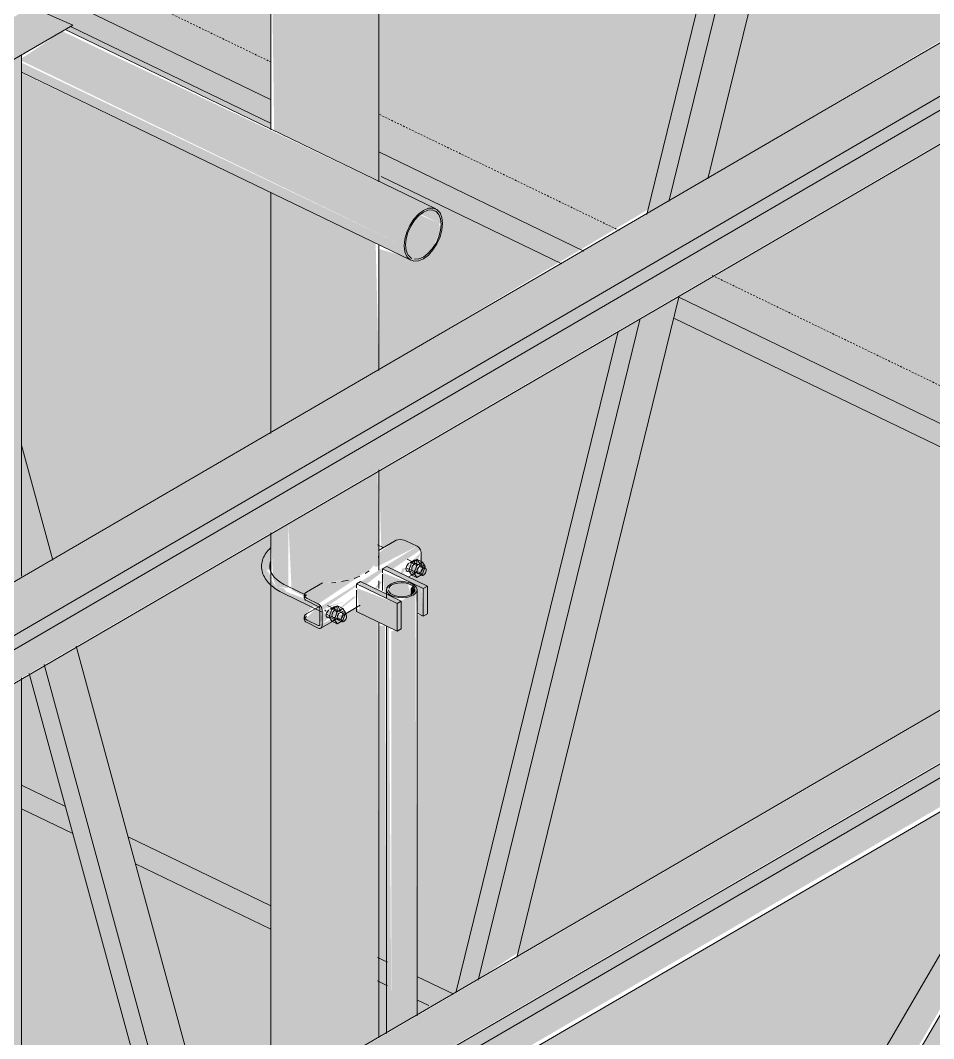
# Model space of a CAD drawing. Header units: inches. Extents: x 27328 to 121296, y -4075 to 4147.
# Drawn here: x 44380.9 to 44436.8, y -2035.2 to -1972.8 of the extents above; entities that cross this region are included whole.
import ezdxf

# ---------------------------------------------------------------- set-up
doc = ezdxf.new("R2010")
doc.units = ezdxf.units.IN
doc.header["$MEASUREMENT"] = 0
doc.linetypes.add('Dash 1_16_', pattern=[0.125, 0.0625, -0.0625])
for name, color, linetype, lineweight in [('A-FLOR', 192, 'Continuous', 9), ('A-FLOR-CLRS', 90, 'Dash 1_16_', 9), ('A-FLOR-OTLN', 90, 'Continuous', 9), ('Q-SPCQ', 91, 'Continuous', 9), ('S-BEAM', 12, 'Continuous', 9), ('S-COLS', 52, 'Continuous', 9)]:
    doc.layers.add(name, color=color, linetype=linetype, lineweight=lineweight)

# ---------------------------------------------------------------- blocks, each defined once
blk = doc.blocks.new('Family7 - Family7-V112-Axon - Looking South West')
at = {"layer": 'S-BEAM'}
for points in [[(-32538.131, -1980.14), (-32526.007, -1973.079), (-32528.563, -1971.965), (-32540.687, -1979.026)], [(-32539.317, -1980.683), (-32538.131, -1980.14), (-32540.687, -1979.026), (-32541.728, -1979.633), (-32541.194, -1979.866)], [(-32553.369, -1986.413), (-32542.198, -1981.299), (-32542.198, -1979.906), (-32546.312, -1982.302)]]:
    blk.add_hatch(color=256, dxfattribs=at).paths.add_polyline_path(points, flags=0)
for p, q in [((-32528.563, -1971.965), (-32526.007, -1973.079)), ((-32526.007, -1973.079), (-32538.131, -1980.14)), ((-32538.131, -1980.14), (-32540.687, -1979.026)), ((-32541.728, -1979.633), (-32541.274, -1979.83)), ((-32541.194, -1979.866), (-32539.317, -1980.683)), ((-32539.317, -1980.683), (-32538.131, -1980.14)), ((-32553.369, -1986.413), (-32542.273, -1981.333))]:
    blk.add_line(p, q, dxfattribs=at)
blk = doc.blocks.new('Girt_Z - 8_D-V116-Axon - Looking South West')
at = {"layer": 'S-BEAM'}
h = blk.add_hatch(color=256, dxfattribs=at)
h.paths.add_polyline_path([(-33110.505, -2389.708), (-32875.358, -2252.661), (-32878.376, -2251.284), (-33110.505, -2386.486)], flags=0)
h.paths.add_polyline_path([(-32871.642, -2250.584), (-32427.085, -1991.567), (-32430.103, -1990.19), (-32874.566, -2249.17), (-32871.918, -2250.45)], flags=0)
h.paths.add_polyline_path([(-32423.368, -1989.49), (-30969.214, -1142.526), (-30972.419, -1141.171), (-32426.293, -1988.076), (-32423.645, -1989.356)], flags=0)
h = blk.add_hatch(color=256, dxfattribs=at)
h.paths.add_polyline_path([(-33110.505, -2390.569), (-32873.83, -2252.719), (-32874.3, -2252.132), (-33110.505, -2389.708)], flags=0)
h.paths.add_polyline_path([(-32872.432, -2251.906), (-32871.657, -2251.27), (-32871.762, -2251.137), (-32872.224, -2251.583)], flags=0)
h.paths.add_polyline_path([(-32870.964, -2251.05), (-32871.052, -2250.897), (-32871.012, -2251.027)], flags=0)
h.paths.add_polyline_path([(-32870.834, -2250.975), (-32425.556, -1991.625), (-32426.026, -1991.038), (-32871.408, -2250.697), (-32870.861, -2250.961)], flags=0)
h.paths.add_polyline_path([(-32424.159, -1990.812), (-32423.383, -1990.175), (-32423.489, -1990.043), (-32423.951, -1990.489)], flags=0)
h.paths.add_polyline_path([(-32422.69, -1989.956), (-32422.779, -1989.803), (-32422.697, -1989.953)], flags=0)
h.paths.add_polyline_path([(-32422.56, -1989.881), (-30966.572, -1141.625), (-30966.886, -1141.171), (-32423.135, -1989.603), (-32422.587, -1989.867)], flags=0)
h = blk.add_hatch(color=256, dxfattribs=at)
h.paths.add_polyline_path([(-33110.505, -2392.576), (-32872.813, -2253.892), (-32873.736, -2253.211), (-32873.916, -2252.77), (-33110.505, -2390.569)], flags=0)
h.paths.add_polyline_path([(-32872.785, -2253.466), (-32872.368, -2253.198), (-32871.703, -2252.17), (-32871.635, -2251.441), (-32872.468, -2251.961), (-32872.813, -2253.211)], flags=0)
h.paths.add_polyline_path([(-32870.83, -2252.978), (-32424.54, -1992.798), (-32425.463, -1992.117), (-32425.643, -1991.676), (-32870.801, -2251.163), (-32870.577, -2251.552), (-32870.577, -2252.265), (-32870.687, -2252.661)], flags=0)
h.paths.add_polyline_path([(-32424.512, -1992.372), (-32423.951, -1991.946), (-32423.43, -1991.076), (-32423.283, -1990.301), (-32424.195, -1990.867), (-32424.54, -1992.117)], flags=0)
h.paths.add_polyline_path([(-32422.556, -1991.884), (-30966.462, -1143.791), (-30966.6, -1141.865), (-32422.528, -1990.069), (-32422.304, -1990.458), (-32422.304, -1991.171), (-32422.414, -1991.567)], flags=0)
for p, q in [((-32430.162, -1990.166), (-32874.742, -2249.109)), ((-32871.459, -2250.477), (-32425.938, -1990.987)), ((-32870.964, -2251.05), (-32425.556, -1991.625)), ((-32870.88, -2253.077), (-32424.096, -1992.851))]:
    blk.add_line(p, q, dxfattribs=at)
blk = doc.blocks.new('Girt_Z - 8_D-V117-Axon - Looking South West')
at = {"layer": 'S-BEAM'}
for points in [[(-33110.505, -2348.814), (-30969.214, -1101.632), (-30972.419, -1100.277), (-33110.505, -2345.592)], [(-33110.505, -2349.676), (-30966.462, -1100.891), (-30966.886, -1100.277), (-33110.505, -2348.814)], [(-33110.505, -2351.682), (-30966.462, -1102.897), (-30966.462, -1100.891), (-33110.505, -2349.676)]]:
    blk.add_hatch(color=256, dxfattribs=at).paths.add_polyline_path(points, flags=0)
for p, q in [((-30972.331, -1100.168), (-33110.505, -2345.534)), ((-33110.505, -2348.814), (-30966.886, -1100.277)), ((-33110.505, -2349.676), (-30966.462, -1100.891)), ((-33110.505, -2351.751), (-30966.506, -1102.992))]:
    blk.add_line(p, q, dxfattribs=at)
blk = doc.blocks.new('Basketball_Backstop-Performance_Sports_Systems-3103-Ceiling_Hung - 27_-0_ to 27_-11 7_8_-652462-Axon - Looking South West')
at = {"layer": 'Q-SPCQ'}
h = blk.add_hatch(color=256, dxfattribs=at)
h.paths.add_polyline_path([(-32507.27, -2064.73), (-32506.803, -2062.826), (-32506.803, -2054.487), (-32507.27, -2056.915), (-32507.27, -2062.962)], flags=0)
h.paths.add_polyline_path([(-32504.93, -2055.184), (-32500.567, -2037.385), (-32502.951, -2038.774), (-32504.93, -2046.846), (-32504.93, -2054.508)], flags=0)
h.paths.add_polyline_path([(-32501.177, -2031.534), (-32498.732, -2029.896), (-32488.874, -1989.681), (-32491.258, -1991.069), (-32497.765, -2017.613)], flags=0)
h.paths.add_polyline_path([(-32489.484, -1983.83), (-32487.1, -1982.441), (-32477.622, -1943.209), (-32479.845, -1944.504), (-32485.908, -1969.24)], flags=0)
h = blk.add_hatch(color=256, dxfattribs=at)
h.paths.add_polyline_path([(-32507.27, -2056.392), (-32506.803, -2053.892), (-32506.878, -2050.07), (-32507.27, -2051.667), (-32507.27, -2055.49)], flags=0)
h.paths.add_polyline_path([(-32504.93, -2046.846), (-32502.951, -2038.774), (-32504.302, -2039.561), (-32504.93, -2042.122), (-32504.93, -2046.801)], flags=0)
h.paths.add_polyline_path([(-32502.528, -2032.321), (-32501.177, -2031.534), (-32491.258, -1991.069), (-32492.609, -1991.856), (-32501.618, -2028.611)], flags=0)
h.paths.add_polyline_path([(-32490.835, -1984.616), (-32489.484, -1983.83), (-32479.845, -1944.504), (-32481.195, -1945.291), (-32490.825, -1984.578)], flags=0)
h = blk.add_hatch(color=256, dxfattribs=at)
h.paths.add_polyline_path([(-32512.81, -2078.874), (-32507.27, -2075.647), (-32507.464, -2041.402), (-32512.81, -2044.516), (-32512.606, -2059.661), (-32512.052, -2061.22), (-32510.425, -2061.6), (-32511.032, -2061.661), (-32512.171, -2061.619), (-32512.264, -2069.256), (-32512.81, -2069.256), (-32512.81, -2078.078)], flags=0)
h.paths.add_polyline_path([(-32508.485, -2061.137), (-32507.894, -2060.726), (-32507.772, -2061.007), (-32508.313, -2061.106)], flags=0)
h.paths.add_polyline_path([(-32512.81, -2038.309), (-32507.27, -2035.083), (-32507.343, -2009.645), (-32508.641, -2008.798), (-32508.83, -2008.856), (-32510.981, -2009.864), (-32511.687, -2009.329), (-32511.702, -2009.156), (-32511.287, -2008.685), (-32512.81, -2007.948), (-32512.81, -2024.598)], flags=0)
h.paths.add_polyline_path([(-32509.615, -2008.507), (-32509.117, -2008.278), (-32509.58, -2008.486)], flags=0)
h.paths.add_polyline_path([(-32511.673, -2008.16), (-32511.587, -2007.765), (-32510.425, -2007.259), (-32508.569, -2006.89), (-32507.759, -2006.404), (-32507.343, -2005.879), (-32507.27, -2004.562), (-32507.343, -2000.438), (-32512.81, -2003.622), (-32512.611, -2007.707), (-32511.702, -2008.146)], flags=0)
h.paths.add_polyline_path([(-32512.81, -1997.416), (-32507.27, -1994.189), (-32507.465, -1986.441), (-32512.81, -1983.857), (-32512.81, -1993.426)], flags=0)
h.paths.add_polyline_path([(-32507.27, -1982.661), (-32507.343, -1960.52), (-32512.81, -1963.704), (-32512.81, -1979.982), (-32507.33, -1982.632)], flags=0)
h = blk.add_hatch(color=256, dxfattribs=at)
h.paths.add_polyline_path([(-32513.888, -2079.502), (-32512.81, -2078.874), (-32512.933, -2068.986), (-32513.458, -2068.774), (-32513.888, -2067.195), (-32513.888, -2078.078)], flags=0)
h.paths.add_polyline_path([(-32512.81, -2058.91), (-32513.029, -2044.643), (-32513.888, -2045.143), (-32513.735, -2055.507), (-32512.946, -2058.407)], flags=0)
h.paths.add_polyline_path([(-32513.104, -2007.533), (-32512.86, -2007.587), (-32512.81, -2007.488), (-32512.81, -2003.622), (-32513.888, -2004.25), (-32513.735, -2007.05), (-32513.139, -2007.506)], flags=0)
h.paths.add_polyline_path([(-32513.888, -2038.937), (-32512.81, -2038.309), (-32512.81, -2007.948), (-32513.12, -2007.556), (-32513.367, -2007.548), (-32513.493, -2007.556), (-32513.888, -2007.03), (-32513.888, -2038.817)], flags=0)
h.paths.add_polyline_path([(-32513.888, -1998.043), (-32512.81, -1997.416), (-32512.81, -1983.857), (-32513.888, -1983.335), (-32513.888, -1993.426)], flags=0)
h.paths.add_polyline_path([(-32512.81, -1979.982), (-32512.81, -1963.704), (-32513.888, -1964.332), (-32513.681, -1979.561), (-32513.287, -1979.751)], flags=0)
for points in [[(-32505.72, -1986.605), (-32505.562, -1985.771), (-32504.846, -1984.663), (-32504.209, -1984.306), (-32504.209, -1984.142), (-32526.664, -1973.462), (-32529.151, -1975.132), (-32529.151, -1975.273), (-32524.587, -1977.48)], [(-32505.374, -1987.452), (-32505.68, -1986.965), (-32505.72, -1986.605), (-32529.151, -1975.386), (-32529.151, -1975.954), (-32524.587, -1978.161)], [(-32503.447, -1985.281), (-32503.593, -1984.678), (-32504.236, -1984.308), (-32504.694, -1984.678), (-32503.593, -1985.21)], [(-32505.088, -1987.43), (-32504.541, -1987.296), (-32503.994, -1986.792), (-32503.484, -1985.659), (-32503.593, -1985.21), (-32504.859, -1984.678), (-32505.562, -1985.771), (-32505.68, -1986.965), (-32505.315, -1987.343), (-32505.13, -1987.414)], [(-32510.745, -2008.919), (-32508.641, -2007.467), (-32508.641, -2007.322), (-32508.16, -2007.285), (-32508.004, -2007.322), (-32507.041, -2006.56), (-32507.041, -2006.39), (-32506.596, -2006.336), (-32506.404, -2006.39), (-32504.715, -2005.241), (-32504.915, -2005.011), (-32510.813, -2008.699), (-32510.753, -2008.846)], [(-32504.546, -2007.597), (-32504.294, -2007.45), (-32506.788, -2006.243), (-32507.041, -2006.39)], [(-32504.702, -2006.664), (-32504.873, -2006.243), (-32505.554, -2006.142), (-32505.441, -2006.306), (-32504.754, -2006.638)], [(-32504.546, -2009.292), (-32504.652, -2007.545), (-32507.041, -2006.633), (-32506.919, -2007.885), (-32506.678, -2007.827), (-32506.467, -2007.386), (-32505.693, -2007.255), (-32505.092, -2007.545), (-32504.93, -2008.633), (-32504.855, -2009.143)], [(-32506.146, -2008.528), (-32505.893, -2008.381), (-32508.388, -2007.175), (-32508.456, -2007.411), (-32506.343, -2008.433)], [(-32505.823, -2008.173), (-32505.319, -2008.011), (-32505.493, -2007.293), (-32506.325, -2007.322), (-32506.678, -2007.696), (-32506.466, -2008.056), (-32505.893, -2008.17)], [(-32505.319, -2008.077), (-32505.055, -2007.762), (-32505.183, -2007.444), (-32505.319, -2007.597), (-32505.319, -2008.011)], [(-32506.146, -2010.223), (-32506.146, -2008.528), (-32508.641, -2007.565), (-32508.427, -2009.12), (-32506.884, -2009.866)]]:
    blk.add_hatch(color=256, dxfattribs=at).paths.add_polyline_path(points, flags=0)
h = blk.add_hatch(color=256, dxfattribs=at)
h.paths.add_polyline_path([(-32495.442, -2068.758), (-32492.299, -2066.928), (-32462.335, -2015.117), (-32465.183, -2016.787), (-32493.828, -2065.985)], flags=0)
h.paths.add_polyline_path([(-32459.705, -2007.379), (-32456.562, -2005.548), (-32444.971, -1985.333), (-32445.689, -1985.393), (-32445.802, -1985.586), (-32446.156, -1985.325), (-32446.156, -1985.067), (-32446.449, -1984.977), (-32446.546, -1985.144), (-32446.763, -1985.151), (-32451.299, -1992.942)], flags=0)
h = blk.add_hatch(color=256, dxfattribs=at)
h.paths.add_polyline_path([(-32512.264, -2069.256), (-32512.171, -2069.149), (-32512.171, -2061.502), (-32512.436, -2061.252), (-32512.291, -2060.817), (-32516.189, -2046.484), (-32518.146, -2047.624), (-32513.153, -2065.985)], flags=0)
h.paths.add_polyline_path([(-32519.603, -2042.266), (-32517.646, -2041.126), (-32525.789, -2011.182), (-32527.747, -2012.322), (-32519.731, -2041.799)], flags=0)
h.paths.add_polyline_path([(-32529.151, -2006.933), (-32527.246, -2005.824), (-32529.151, -1998.821)], flags=0)
h = blk.add_hatch(color=256, dxfattribs=at)
h.paths.add_polyline_path([(-32504.915, -2005.011), (-32505.608, -2004.676), (-32506.314, -2004.694), (-32507.27, -2005.422), (-32507.575, -2006.221), (-32507.407, -2006.28), (-32505.913, -2005.519)], flags=0)
h.paths.add_polyline_path([(-32510.976, -2008.542), (-32508.427, -2006.84), (-32510.179, -2007.236), (-32510.809, -2007.312), (-32511.702, -2007.832), (-32511.669, -2008.207)], flags=0)
h = blk.add_hatch(color=256, dxfattribs=at)
h.paths.add_polyline_path([(-32510.745, -2009.872), (-32510.514, -2009.22), (-32510.745, -2008.919), (-32510.745, -2009.7)], flags=0)
h.paths.add_polyline_path([(-32509.85, -2009.042), (-32508.641, -2008.092), (-32508.842, -2008.118), (-32509.826, -2008.921), (-32509.865, -2009.035)], flags=0)
h.paths.add_polyline_path([(-32510.745, -2008.919), (-32509.46, -2008.417), (-32510.275, -2008.644)], flags=0)
h.paths.add_polyline_path([(-32507.435, -2007.636), (-32507.041, -2007.175), (-32507.222, -2007.175), (-32507.516, -2007.597), (-32507.455, -2007.626)], flags=0)
h.paths.add_polyline_path([(-32505.835, -2006.704), (-32505.603, -2006.339), (-32505.823, -2006.36), (-32505.935, -2006.656), (-32505.838, -2006.703)], flags=0)
h.paths.add_polyline_path([(-32504.684, -2005.388), (-32504.799, -2006.191), (-32504.684, -2006.243), (-32504.684, -2005.519)], flags=0)
h = blk.add_hatch(color=256, dxfattribs=at)
h.paths.add_polyline_path([(-32513.761, -2007.03), (-32514.147, -2006.452), (-32514.215, -2006.859), (-32513.891, -2006.981)], flags=0)
h.paths.add_polyline_path([(-32513.493, -2007.556), (-32513.139, -2007.506), (-32513.761, -2007.03)], flags=0)
h = blk.add_hatch(color=256, dxfattribs=at)
h.paths.add_polyline_path([(-32510.976, -2009.866), (-32510.745, -2009.508), (-32510.861, -2008.891), (-32511.071, -2008.789), (-32511.682, -2009.389), (-32511.669, -2009.531)], flags=0)
h.paths.add_polyline_path([(-32510.671, -2009.689), (-32510.164, -2009.228), (-32510.504, -2009.275), (-32510.657, -2009.653)], flags=0)
h.paths.add_polyline_path([(-32509.865, -2009.035), (-32509.944, -2008.699), (-32510.105, -2008.919), (-32509.875, -2009.03)], flags=0)
h.paths.add_polyline_path([(-32505.777, -2006.732), (-32505.368, -2006.342), (-32505.603, -2006.462), (-32505.693, -2006.621), (-32505.8, -2006.721)], flags=0)
h = blk.add_hatch(color=256, dxfattribs=at)
h.paths.add_polyline_path([(-32506.146, -2010.223), (-32505.893, -2010.076), (-32505.893, -2008.381), (-32506.146, -2008.528)], flags=0)
h.paths.add_polyline_path([(-32504.546, -2009.292), (-32504.294, -2009.145), (-32504.294, -2007.45), (-32504.546, -2007.597)], flags=0)
h = blk.add_hatch(color=256, dxfattribs=at)
h.paths.add_polyline_path([(-32510.745, -2008.919), (-32510.976, -2008.542), (-32513.183, -2007.707), (-32513.189, -2007.765), (-32510.745, -2008.947)], flags=0)
h.paths.add_polyline_path([(-32509.585, -2009.508), (-32509.745, -2009.093), (-32510.626, -2008.886), (-32510.493, -2009.069), (-32510.135, -2009.242)], flags=0)
h = blk.add_hatch(color=256, dxfattribs=at)
h.paths.add_polyline_path([(-32506.803, -2075.375), (-32506.498, -2075.198), (-32506.656, -2040.931), (-32506.803, -2041.017), (-32506.803, -2072.032)], flags=0)
h.paths.add_polyline_path([(-32506.803, -2034.811), (-32506.498, -2034.633), (-32506.656, -2009.977), (-32506.803, -2009.906), (-32506.803, -2019.831)], flags=0)
h.paths.add_polyline_path([(-32506.498, -2008.089), (-32506.656, -2007.945), (-32506.656, -2008.013)], flags=0)
h = blk.add_hatch(color=256, dxfattribs=at)
h.paths.add_polyline_path([(-32506.498, -2075.198), (-32504.93, -2074.284), (-32505.12, -2040.037), (-32506.498, -2040.839), (-32506.498, -2072.032)], flags=0)
h.paths.add_polyline_path([(-32506.498, -2034.633), (-32504.93, -2033.72), (-32505.034, -2007.905), (-32505.582, -2008.15), (-32505.893, -2008.381), (-32506.067, -2010.177), (-32506.302, -2010.148), (-32506.498, -2010.223), (-32506.498, -2019.506)], flags=0)
h = blk.add_hatch(color=256, dxfattribs=at)
h.paths.add_polyline_path([(-32512.264, -2069.256), (-32518.146, -2047.624), (-32519.065, -2048.159), (-32513.458, -2068.774), (-32512.452, -2069.18)], flags=0)
h.paths.add_polyline_path([(-32520.522, -2042.801), (-32519.603, -2042.266), (-32527.747, -2012.322), (-32528.665, -2012.857), (-32520.76, -2041.925)], flags=0)
for p, q in [((-32477.46, -1943.115), (-32487.115, -1982.502)), ((-32489.499, -1983.891), (-32479.845, -1944.504)), ((-32490.85, -1984.678), (-32481.195, -1945.291)), ((-32507.266, -1982.695), (-32507.266, -1960.475)), ((-32513.891, -1964.334), (-32513.891, -1979.505)), ((-32503.779, -1984.343), (-32526.49, -1973.36)), ((-32529.151, -1975.961), (-32505.303, -1987.494)), ((-32513.891, -1983.334), (-32513.891, -1998.098)), ((-32507.266, -1994.239), (-32507.266, -1986.538)), ((-32488.873, -1989.676), (-32498.808, -2030.207)), ((-32501.192, -2031.595), (-32491.257, -1991.065)), ((-32502.543, -2032.382), (-32492.608, -1991.851)), ((-32529.151, -1998.821), (-32527.234, -2005.869)), ((-32507.266, -2006.482), (-32507.266, -2000.329)), ((-32513.891, -2004.188), (-32513.891, -2038.818)), ((-32507.002, -2005.094), (-32507.343, -2004.929)), ((-32506.314, -2004.694), (-32507.297, -2005.266)), ((-32505.608, -2004.676), (-32504.915, -2005.011)), ((-32507.266, -2005.505), (-32507.288, -2005.704)), ((-32504.684, -2005.388), (-32504.684, -2006.337)), ((-32507.041, -2006.39), (-32506.788, -2006.243)), ((-32506.788, -2006.243), (-32504.294, -2007.45)), ((-32504.425, -2006.34), (-32505.543, -2005.8)), ((-32505.428, -2006.496), (-32505.258, -2006.026)), ((-32505.361, -2006.021), (-32505.126, -2005.884)), ((-32505.258, -2006.026), (-32504.918, -2005.828)), ((-32505.258, -2006.026), (-32504.935, -2006.182)), ((-32504.935, -2006.182), (-32505.105, -2006.652)), ((-32504.595, -2005.984), (-32504.935, -2006.182)), ((-32504.918, -2005.828), (-32504.748, -2006.099)), ((-32504.918, -2005.828), (-32504.595, -2005.984)), ((-32504.424, -2006.256), (-32504.748, -2006.099)), ((-32504.424, -2006.256), (-32504.595, -2005.984)), ((-32504.595, -2006.726), (-32504.424, -2006.256)), ((-32508.427, -2006.84), (-32508.777, -2006.979)), ((-32507.871, -2006.516), (-32508.111, -2006.676)), ((-32507.041, -2006.633), (-32507.041, -2006.39)), ((-32504.546, -2007.597), (-32507.041, -2006.39)), ((-32507.041, -2007.715), (-32507.041, -2006.731)), ((-32505.597, -2006.329), (-32504.643, -2006.791)), ((-32505.438, -2006.896), (-32504.886, -2006.575)), ((-32505.258, -2006.767), (-32505.428, -2006.496)), ((-32505.428, -2006.496), (-32505.105, -2006.652)), ((-32504.918, -2006.569), (-32505.258, -2006.767)), ((-32505.258, -2006.767), (-32504.935, -2006.924)), ((-32505.105, -2006.652), (-32504.935, -2006.924)), ((-32504.935, -2006.924), (-32504.595, -2006.726)), ((-32504.918, -2006.569), (-32504.595, -2006.726)), ((-32511.718, -2008.019), (-32512.911, -2007.442)), ((-32510.719, -2007.26), (-32511.702, -2007.832)), ((-32509.897, -2007.224), (-32510.174, -2007.248)), ((-32509.117, -2007.081), (-32509.566, -2007.177)), ((-32508.641, -2007.322), (-32508.388, -2007.175)), ((-32506.146, -2008.528), (-32508.641, -2007.322)), ((-32508.641, -2007.565), (-32508.641, -2007.34)), ((-32508.388, -2007.175), (-32505.893, -2008.381)), ((-32507.266, -2007.599), (-32507.266, -2007.139)), ((-32504.294, -2007.45), (-32504.546, -2007.597)), ((-32504.294, -2009.145), (-32504.294, -2007.45)), ((-32513.129, -2007.892), (-32510.745, -2009.045)), ((-32511.833, -2008.011), (-32511.833, -2008.17)), ((-32508.641, -2009.017), (-32508.641, -2007.693)), ((-32506.804, -2007.676), (-32506.804, -2008.21)), ((-32504.929, -2033.772), (-32504.929, -2007.676)), ((-32504.546, -2007.597), (-32504.546, -2009.292)), ((-32510.844, -2008.657), (-32511.702, -2009.156)), ((-32510.976, -2008.542), (-32511.669, -2008.207)), ((-32511.669, -2008.366), (-32510.976, -2008.701)), ((-32509.308, -2009.185), (-32510.415, -2008.649)), ((-32510.244, -2008.865), (-32510.009, -2008.728)), ((-32510.141, -2008.87), (-32509.801, -2008.672)), ((-32509.801, -2008.672), (-32509.631, -2008.943)), ((-32509.801, -2008.672), (-32509.478, -2008.828)), ((-32509.513, -2009.27), (-32508.412, -2008.628)), ((-32505.893, -2008.381), (-32506.146, -2008.528)), ((-32506.146, -2008.528), (-32506.146, -2010.223)), ((-32505.893, -2010.076), (-32505.893, -2008.381)), ((-32511.833, -2009.335), (-32511.833, -2009.494)), ((-32510.884, -2008.852), (-32510.884, -2009.805)), ((-32510.745, -2009.872), (-32510.745, -2008.919)), ((-32510.537, -2008.92), (-32510.576, -2008.98)), ((-32510.491, -2009.33), (-32510.442, -2009.309)), ((-32510.48, -2009.173), (-32509.526, -2009.635)), ((-32510.311, -2009.34), (-32510.141, -2008.87)), ((-32510.141, -2009.611), (-32510.311, -2009.34)), ((-32509.988, -2009.496), (-32510.311, -2009.34)), ((-32510.141, -2008.87), (-32509.818, -2009.026)), ((-32509.818, -2009.026), (-32509.988, -2009.496)), ((-32509.478, -2008.828), (-32509.818, -2009.026)), ((-32509.631, -2008.943), (-32509.308, -2009.1)), ((-32509.308, -2009.1), (-32509.478, -2008.828)), ((-32509.478, -2009.57), (-32509.308, -2009.1)), ((-32506.146, -2010.223), (-32508.641, -2009.017)), ((-32504.546, -2009.292), (-32504.951, -2009.096)), ((-32504.546, -2009.292), (-32504.294, -2009.145)), ((-32511.669, -2009.531), (-32510.976, -2009.866)), ((-32510.976, -2010.025), (-32511.669, -2009.69)), ((-32510.819, -2010.031), (-32509.769, -2009.419)), ((-32509.801, -2009.413), (-32510.141, -2009.611)), ((-32510.141, -2009.611), (-32509.818, -2009.768)), ((-32509.988, -2009.496), (-32509.818, -2009.768)), ((-32509.818, -2009.768), (-32509.478, -2009.57)), ((-32509.801, -2009.413), (-32509.478, -2009.57)), ((-32507.266, -2035.133), (-32507.266, -2009.682)), ((-32506.804, -2009.905), (-32506.804, -2034.864)), ((-32506.146, -2010.223), (-32505.893, -2010.076)), ((-32525.804, -2011.127), (-32517.634, -2041.172)), ((-32519.591, -2042.312), (-32527.762, -2012.267)), ((-32520.794, -2041.799), (-32528.68, -2012.802)), ((-32492.173, -2066.854), (-32461.9, -2014.859)), ((-32465.195, -2016.793), (-32495.456, -2068.766))]:
    blk.add_line(p, q, dxfattribs=at)
for points in [[(-32503.362, -1985.232, 0), (-32503.402, -1984.871, 0), (-32503.52, -1984.582, 0), (-32503.708, -1984.384, 0), (-32503.952, -1984.291, 0), (-32504.236, -1984.308, 0), (-32504.541, -1984.435, 0), (-32504.846, -1984.663, 0), (-32505.13, -1984.977, 0), (-32505.374, -1985.355, 0), (-32505.562, -1985.771, 0), (-32505.68, -1986.198, 0), (-32505.72, -1986.605, 0)], [(-32505.635, -1986.556, 0), (-32505.598, -1986.178, 0), (-32505.489, -1985.782, 0), (-32505.315, -1985.395, 0), (-32505.088, -1985.044, 0), (-32504.824, -1984.753, 0), (-32504.541, -1984.541, 0), (-32504.258, -1984.423, 0), (-32503.994, -1984.407, 0), (-32503.767, -1984.494, 0), (-32503.593, -1984.678, 0), (-32503.484, -1984.946, 0), (-32503.447, -1985.281, 0)], [(-32505.72, -1986.605, 0), (-32505.68, -1986.965, 0), (-32505.562, -1987.254, 0), (-32505.374, -1987.452, 0), (-32505.13, -1987.546, 0), (-32504.846, -1987.529, 0), (-32504.541, -1987.401, 0), (-32504.236, -1987.173, 0), (-32503.952, -1986.859, 0), (-32503.708, -1986.482, 0), (-32503.52, -1986.065, 0), (-32503.402, -1985.639, 0), (-32503.362, -1985.232, 0)], [(-32503.447, -1985.281, 0), (-32503.484, -1985.659, 0), (-32503.593, -1986.055, 0), (-32503.767, -1986.441, 0), (-32503.994, -1986.792, 0), (-32504.258, -1987.084, 0), (-32504.541, -1987.296, 0), (-32504.824, -1987.414, 0), (-32505.088, -1987.43, 0)], [(-32505.249, -1987.381, 0), (-32505.315, -1987.343, 0), (-32505.489, -1987.159, 0), (-32505.598, -1986.89, 0), (-32505.635, -1986.556, 0)], [(-32505.608, -2004.676, 0), (-32505.715, -2004.637, 0), (-32505.837, -2004.613, 0), (-32505.968, -2004.607, 0), (-32506.096, -2004.62, 0), (-32506.214, -2004.649, 0), (-32506.314, -2004.694, 0)], [(-32504.915, -2005.011, 0), (-32504.855, -2005.049, 0), (-32504.799, -2005.103, 0), (-32504.751, -2005.168, 0), (-32504.715, -2005.241, 0), (-32504.691, -2005.316, 0), (-32504.684, -2005.388, 0)], [(-32514.454, -2006.245, 0), (-32514.45, -2006.149, 0), (-32514.439, -2006.054, 0), (-32514.421, -2005.959, 0), (-32514.397, -2005.866, 0), (-32514.365, -2005.774, 0), (-32514.327, -2005.683, 0), (-32514.282, -2005.594, 0), (-32514.232, -2005.507, 0), (-32514.175, -2005.423, 0), (-32514.113, -2005.34, 0), (-32514.045, -2005.26, 0), (-32513.973, -2005.181, 0), (-32513.895, -2005.106, 0)], [(-32514.454, -2006.245, 0), (-32514.45, -2006.341, 0), (-32514.439, -2006.436, 0), (-32514.421, -2006.531, 0), (-32514.397, -2006.624, 0), (-32514.365, -2006.716, 0), (-32514.327, -2006.807, 0), (-32514.282, -2006.896, 0), (-32514.232, -2006.983, 0), (-32514.175, -2007.067, 0), (-32514.113, -2007.15, 0), (-32514.045, -2007.23, 0), (-32513.973, -2007.308, 0), (-32513.895, -2007.384, 0), (-32513.812, -2007.458, 0), (-32513.724, -2007.529, 0), (-32513.631, -2007.597, 0), (-32513.535, -2007.664, 0), (-32513.433, -2007.727, 0), (-32513.328, -2007.789, 0), (-32513.219, -2007.847, 0), (-32513.129, -2007.892, 0)], [(-32513.954, -2006.245, 0), (-32513.952, -2006.187, 0), (-32513.945, -2006.129, 0), (-32513.934, -2006.07, 0), (-32513.918, -2006.011, 0), (-32513.898, -2005.952, 0)], [(-32513.954, -2006.245, 0), (-32513.952, -2006.303, 0), (-32513.945, -2006.361, 0), (-32513.934, -2006.42, 0), (-32513.918, -2006.479, 0), (-32513.898, -2006.538, 0), (-32513.873, -2006.598, 0), (-32513.843, -2006.658, 0), (-32513.808, -2006.718, 0), (-32513.767, -2006.778, 0), (-32513.722, -2006.838, 0), (-32513.671, -2006.899, 0), (-32513.616, -2006.958, 0), (-32513.555, -2007.018, 0), (-32513.488, -2007.076, 0), (-32513.417, -2007.134, 0), (-32513.341, -2007.19, 0), (-32513.26, -2007.246, 0), (-32513.175, -2007.3, 0), (-32513.084, -2007.352, 0), (-32512.99, -2007.403, 0), (-32512.911, -2007.442, 0)], [(-32505.42, -2006.532, 0), (-32505.469, -2006.553, 0), (-32505.515, -2006.555, 0), (-32505.554, -2006.54, 0), (-32505.584, -2006.509, 0), (-32505.603, -2006.462, 0), (-32505.61, -2006.404, 0), (-32505.603, -2006.339, 0), (-32505.584, -2006.27, 0), (-32505.554, -2006.203, 0), (-32505.515, -2006.143, 0), (-32505.469, -2006.092, 0), (-32505.42, -2006.055, 0)], [(-32505.088, -2006.086, 0), (-32505.132, -2006.118, 0), (-32505.172, -2006.163, 0), (-32505.207, -2006.217, 0), (-32505.234, -2006.276, 0), (-32505.251, -2006.337, 0), (-32505.257, -2006.395, 0), (-32505.251, -2006.447, 0), (-32505.234, -2006.488, 0), (-32505.207, -2006.517, 0), (-32505.172, -2006.53, 0), (-32505.132, -2006.527, 0), (-32505.088, -2006.509, 0)], [(-32505.13, -2006.146, 0), (-32505.1, -2006.079, 0), (-32505.081, -2006.01, 0), (-32505.075, -2005.945, 0), (-32505.081, -2005.887, 0), (-32505.1, -2005.84, 0)], [(-32505.126, -2005.884, 0), (-32505.077, -2005.863, 0), (-32505.031, -2005.861, 0), (-32504.992, -2005.876, 0), (-32504.962, -2005.907, 0), (-32504.943, -2005.954, 0), (-32504.936, -2006.012, 0), (-32504.943, -2006.077, 0), (-32504.962, -2006.146, 0), (-32504.992, -2006.213, 0)], [(-32504.92, -2006.199, 0), (-32504.925, -2006.148, 0), (-32504.942, -2006.107, 0), (-32504.969, -2006.078, 0), (-32505.004, -2006.065, 0), (-32505.045, -2006.067, 0), (-32505.088, -2006.086, 0)], [(-32504.765, -2006.666, 0), (-32504.808, -2006.684, 0), (-32504.849, -2006.686, 0), (-32504.884, -2006.673, 0), (-32504.911, -2006.645, 0), (-32504.927, -2006.603, 0), (-32504.933, -2006.552, 0), (-32504.927, -2006.494, 0), (-32504.911, -2006.433, 0), (-32504.884, -2006.373, 0), (-32504.849, -2006.319, 0), (-32504.808, -2006.275, 0), (-32504.765, -2006.242, 0)], [(-32504.765, -2006.242, 0), (-32504.721, -2006.224, 0), (-32504.681, -2006.221, 0), (-32504.646, -2006.235, 0), (-32504.619, -2006.263, 0), (-32504.602, -2006.304, 0), (-32504.596, -2006.356, 0)], [(-32504.365, -2006.467, 0), (-32504.371, -2006.416, 0), (-32504.388, -2006.375, 0), (-32504.415, -2006.346, 0), (-32504.45, -2006.333, 0), (-32504.49, -2006.335, 0), (-32504.534, -2006.354, 0), (-32504.577, -2006.386, 0), (-32504.618, -2006.431, 0), (-32504.653, -2006.485, 0), (-32504.68, -2006.544, 0), (-32504.696, -2006.605, 0), (-32504.702, -2006.664, 0)], [(-32504.702, -2006.664, 0), (-32504.696, -2006.715, 0), (-32504.68, -2006.756, 0), (-32504.653, -2006.785, 0), (-32504.618, -2006.798, 0), (-32504.577, -2006.796, 0), (-32504.534, -2006.777, 0), (-32504.49, -2006.745, 0), (-32504.45, -2006.7, 0), (-32504.415, -2006.646, 0), (-32504.388, -2006.587, 0), (-32504.371, -2006.526, 0), (-32504.365, -2006.467, 0)], [(-32504.602, -2006.414, 0), (-32504.619, -2006.475, 0), (-32504.646, -2006.534, 0), (-32504.681, -2006.588, 0)], [(-32505.235, -2007.308, 0), (-32505.436, -2007.234, 0), (-32505.666, -2007.19, 0), (-32505.91, -2007.179, 0), (-32506.151, -2007.202, 0), (-32506.372, -2007.257, 0), (-32506.56, -2007.341, 0), (-32506.699, -2007.448, 0), (-32506.782, -2007.57, 0), (-32506.803, -2007.699, 0), (-32506.76, -2007.827, 0), (-32506.656, -2007.945, 0), (-32506.498, -2008.044, 0)], [(-32506.66, -2007.584, 0), (-32506.588, -2007.478, 0), (-32506.467, -2007.386, 0), (-32506.305, -2007.313, 0), (-32506.113, -2007.265, 0), (-32505.904, -2007.245, 0), (-32505.693, -2007.255, 0), (-32505.493, -2007.293, 0), (-32505.319, -2007.357, 0)], [(-32506.498, -2008.044, 0), (-32506.297, -2008.118, 0), (-32506.067, -2008.162, 0), (-32505.823, -2008.173, 0), (-32505.582, -2008.15, 0), (-32505.361, -2008.095, 0), (-32505.174, -2008.011, 0), (-32505.034, -2007.905, 0), (-32504.951, -2007.783, 0), (-32504.93, -2007.653, 0), (-32504.973, -2007.525, 0), (-32505.077, -2007.408, 0), (-32505.235, -2007.308, 0)], [(-32505.319, -2007.357, 0), (-32505.183, -2007.444, 0), (-32505.092, -2007.545, 0), (-32505.055, -2007.656, 0), (-32505.073, -2007.768, 0), (-32505.145, -2007.874, 0), (-32505.266, -2007.967, 0), (-32505.428, -2008.039, 0), (-32505.62, -2008.087, 0), (-32505.829, -2008.107, 0), (-32506.04, -2008.097, 0), (-32506.24, -2008.059, 0), (-32506.414, -2007.995, 0)], [(-32511.702, -2007.832, 0), (-32511.777, -2007.889, 0), (-32511.821, -2007.954, 0), (-32511.832, -2008.023, 0), (-32511.809, -2008.091, 0), (-32511.753, -2008.154, 0), (-32511.669, -2008.207, 0)], [(-32511.669, -2008.366, 0), (-32511.753, -2008.313, 0), (-32511.809, -2008.25, 0), (-32511.832, -2008.182, 0), (-32511.821, -2008.113, 0), (-32511.777, -2008.048, 0), (-32511.702, -2007.991, 0)], [(-32506.414, -2007.995, 0), (-32506.551, -2007.909, 0), (-32506.641, -2007.807, 0), (-32506.678, -2007.696, 0)], [(-32510.745, -2008.919, 0), (-32510.753, -2008.846, 0), (-32510.776, -2008.771, 0), (-32510.813, -2008.699, 0), (-32510.861, -2008.633, 0), (-32510.917, -2008.58, 0), (-32510.976, -2008.542, 0)], [(-32510.976, -2008.701, 0), (-32510.952, -2008.716, 0), (-32510.93, -2008.738, 0), (-32510.911, -2008.764, 0), (-32510.896, -2008.793, 0), (-32510.887, -2008.823, 0), (-32510.884, -2008.852, 0)], [(-32510.013, -2008.99, 0), (-32509.983, -2008.923, 0), (-32509.964, -2008.854, 0), (-32509.958, -2008.789, 0), (-32509.964, -2008.731, 0)], [(-32510.009, -2008.728, 0), (-32509.96, -2008.708, 0), (-32509.914, -2008.705, 0), (-32509.875, -2008.72, 0), (-32509.845, -2008.752, 0), (-32509.826, -2008.798, 0), (-32509.819, -2008.856, 0), (-32509.826, -2008.921, 0), (-32509.845, -2008.99, 0), (-32509.875, -2009.057, 0)], [(-32511.702, -2009.156, 0), (-32511.777, -2009.213, 0), (-32511.821, -2009.278, 0), (-32511.832, -2009.347, 0), (-32511.809, -2009.416, 0), (-32511.753, -2009.478, 0), (-32511.669, -2009.531, 0)], [(-32511.669, -2009.69, 0), (-32511.753, -2009.637, 0), (-32511.809, -2009.575, 0), (-32511.832, -2009.506, 0), (-32511.821, -2009.437, 0), (-32511.777, -2009.372, 0), (-32511.702, -2009.315, 0)], [(-32510.303, -2009.376, 0), (-32510.352, -2009.397, 0), (-32510.398, -2009.4, 0), (-32510.437, -2009.385, 0), (-32510.467, -2009.353, 0), (-32510.486, -2009.306, 0), (-32510.493, -2009.248, 0), (-32510.486, -2009.183, 0), (-32510.467, -2009.114, 0), (-32510.437, -2009.047, 0), (-32510.398, -2008.987, 0), (-32510.352, -2008.936, 0), (-32510.303, -2008.9, 0)], [(-32509.971, -2008.93, 0), (-32510.015, -2008.962, 0), (-32510.055, -2009.007, 0), (-32510.09, -2009.061, 0), (-32510.117, -2009.121, 0), (-32510.134, -2009.181, 0), (-32510.14, -2009.24, 0), (-32510.134, -2009.291, 0), (-32510.117, -2009.332, 0), (-32510.09, -2009.361, 0), (-32510.055, -2009.374, 0), (-32510.015, -2009.372, 0), (-32509.971, -2009.353, 0)], [(-32509.803, -2009.043, 0), (-32509.809, -2008.992, 0), (-32509.825, -2008.951, 0), (-32509.852, -2008.922, 0), (-32509.887, -2008.909, 0), (-32509.928, -2008.911, 0), (-32509.971, -2008.93, 0)], [(-32509.648, -2009.51, 0), (-32509.691, -2009.528, 0), (-32509.732, -2009.53, 0), (-32509.767, -2009.517, 0), (-32509.794, -2009.489, 0), (-32509.81, -2009.448, 0), (-32509.816, -2009.396, 0), (-32509.81, -2009.338, 0), (-32509.794, -2009.277, 0), (-32509.767, -2009.217, 0), (-32509.732, -2009.163, 0), (-32509.691, -2009.119, 0), (-32509.648, -2009.086, 0)], [(-32509.648, -2009.086, 0), (-32509.604, -2009.068, 0), (-32509.564, -2009.065, 0), (-32509.529, -2009.079, 0), (-32509.502, -2009.107, 0), (-32509.485, -2009.148, 0), (-32509.479, -2009.2, 0)], [(-32509.248, -2009.312, 0), (-32509.254, -2009.26, 0), (-32509.271, -2009.219, 0), (-32509.298, -2009.19, 0), (-32509.333, -2009.177, 0), (-32509.373, -2009.18, 0), (-32509.417, -2009.198, 0), (-32509.46, -2009.23, 0), (-32509.501, -2009.275, 0), (-32509.536, -2009.329, 0), (-32509.563, -2009.389, 0), (-32509.58, -2009.45, 0), (-32509.585, -2009.508, 0)], [(-32509.585, -2009.508, 0), (-32509.58, -2009.559, 0), (-32509.563, -2009.601, 0), (-32509.536, -2009.629, 0), (-32509.501, -2009.642, 0), (-32509.46, -2009.64, 0), (-32509.417, -2009.622, 0), (-32509.373, -2009.589, 0), (-32509.333, -2009.544, 0), (-32509.298, -2009.49, 0), (-32509.271, -2009.431, 0), (-32509.254, -2009.37, 0), (-32509.248, -2009.312, 0)], [(-32509.485, -2009.258, 0), (-32509.502, -2009.319, 0), (-32509.529, -2009.378, 0), (-32509.564, -2009.432, 0)], [(-32510.884, -2009.805, 0), (-32510.887, -2009.831, 0), (-32510.896, -2009.852, 0), (-32510.911, -2009.867, 0), (-32510.93, -2009.875, 0), (-32510.952, -2009.874, 0), (-32510.976, -2009.866, 0)], [(-32510.976, -2010.025, 0), (-32510.917, -2010.045, 0), (-32510.861, -2010.046, 0), (-32510.813, -2010.027, 0), (-32510.776, -2009.99, 0), (-32510.753, -2009.937, 0), (-32510.745, -2009.872, 0)]]:
    blk.add_polyline3d(points, dxfattribs=at)

msp = doc.modelspace()

# ---------------------------------------------------------------- hatches: boundary and pattern name
at = {"layer": 'A-FLOR', "lineweight": 5}
h = msp.add_hatch(color=256, dxfattribs=at)
h.paths.add_polyline_path([(43799.627, -2630.619), (43978.421, -2526.482), (43977.959, -2526.259), (43977.959, -2520.245), (43970.611, -2516.692), (43964.97, -2519.977), (43964.044, -2519.529), (43962.919, -2502.001), (43799.627, -2597.109), (43799.627, -2598.083)], flags=0)
h.paths.add_polyline_path([(43799.627, -2590.902), (43962.534, -2496.018), (43960.388, -2462.581), (43799.627, -2556.215), (43799.627, -2583.325)], flags=0)
h.paths.add_polyline_path([(43799.627, -2550.009), (43960.004, -2456.598), (43957.857, -2423.161), (43799.627, -2515.321), (43799.627, -2549.71)], flags=0)
h.paths.add_polyline_path([(43799.627, -2509.115), (43957.473, -2417.178), (43955.327, -2383.741), (43799.627, -2474.427), (43799.627, -2501.538)], flags=0)
h.paths.add_polyline_path([(43799.627, -2468.221), (43954.943, -2377.758), (43953.722, -2360.909), (43952.278, -2361.4), (43950.565, -2361.442), (43949.042, -2361.024), (43948.117, -2360.258), (43947.964, -2359.807), (43947.964, -2357.517), (43947.42, -2357.487), (43946.651, -2357.736), (43945.957, -2357.578), (43945.548, -2357.622), (43940.407, -2360.388), (43939.407, -2360.264), (43939.11, -2359.87), (43939.11, -2359.599), (43918.618, -2371.476), (43916.955, -2370.672), (43916.853, -2365.256), (43799.627, -2433.533), (43799.627, -2460.644)], flags=0)
h.paths.add_polyline_path([(43799.627, -2427.327), (43916.955, -2358.99), (43916.955, -2335.075), (43937.993, -2322.822), (43934.015, -2314.366), (43799.627, -2392.639), (43799.627, -2419.75)], flags=0)
h.paths.add_polyline_path([(43799.627, -2386.433), (43931.724, -2309.494), (43918.918, -2282.265), (43799.627, -2351.746), (43799.627, -2378.856)], flags=0)
h.paths.add_polyline_path([(43799.627, -2345.539), (43916.627, -2277.393), (43908.675, -2260.88), (43907.895, -2260.851), (43907.225, -2260.391), (43906.602, -2259.468), (43906.433, -2258.257), (43906.723, -2257.699), (43906.877, -2257.551), (43902.166, -2251.19), (43799.627, -2310.913), (43799.627, -2337.962)], flags=0)
h.paths.add_polyline_path([(43938.207, -2322.697), (43939.186, -2322.127), (43939.345, -2321.07), (43939.922, -2320.835), (43940.712, -2320.94), (43941, -2321.071), (43945.316, -2318.557), (43942.787, -2309.257), (43934.23, -2314.241), (43937.669, -2321.552)], flags=0)
h.paths.add_polyline_path([(43947.964, -2316.045), (43947.964, -2306.242), (43945.663, -2307.582), (43947.935, -2315.937)], flags=0)
h.paths.add_polyline_path([(43991.007, -2315.53), (44147.379, -2224.452), (44145.253, -2191.332), (44039.045, -2253.398), (44038.214, -2254.02), (44037.319, -2254.198), (43999.941, -2275.968), (43991.007, -2291.312), (43991.007, -2309.577)], flags=0)
h.paths.add_polyline_path([(43931.939, -2309.369), (43941.33, -2303.899), (43933.187, -2273.955), (43919.133, -2282.14), (43931.704, -2308.869)], flags=0)
h.paths.add_polyline_path([(43944.206, -2302.224), (43947.964, -2300.035), (43947.964, -2269.047), (43947.735, -2265.481), (43936.062, -2272.28), (43941.136, -2290.936)], flags=0)
h.paths.add_polyline_path([(43991.007, -2287.618), (43996.686, -2277.864), (43991.007, -2281.172)], flags=0)
h.paths.add_polyline_path([(43916.842, -2277.268), (43931.73, -2268.597), (43924.366, -2241.519), (43909.999, -2257.328), (43910.427, -2258.33), (43909.256, -2260.539), (43909.075, -2260.752), (43912.426, -2267.879)], flags=0)
h.paths.add_polyline_path([(43991.007, -2274.965), (44002.154, -2268.473), (44015.124, -2246.195), (44014.876, -2246.054), (44014.688, -2244.609), (44013.838, -2244.829), (44013.487, -2244.829), (44013.677, -2243.473), (44014.052, -2243.069), (44014.277, -2242.749), (43999.245, -2235.479), (43991.007, -2240.278), (43991.007, -2267.936)], flags=0)
h.paths.add_polyline_path([(43934.605, -2266.922), (43947.35, -2259.475), (43946.333, -2243.637), (43930.145, -2235.809), (43928.557, -2236.939), (43926.987, -2238.908), (43932.58, -2259.475)], flags=0)
h.paths.add_polyline_path([(44005.408, -2266.577), (44031.546, -2251.1), (44017.404, -2244.454), (44017.437, -2245.022), (44017.643, -2245.295), (44017.593, -2245.869), (44017.26, -2245.869), (44017.111, -2246.477), (44009.544, -2259.475)], flags=0)
h.paths.add_polyline_path([(43909.809, -2258.322), (43909.818, -2258.151), (43909.785, -2258.284)], flags=0)
h.paths.add_polyline_path([(43907.133, -2257.48), (43908.277, -2257.167), (43909.629, -2257.16), (43922.071, -2243.565), (43921.855, -2240.735), (43921.418, -2240.574), (43921.401, -2239.987), (43902.381, -2251.064), (43907.13, -2257.475)], flags=0)
h.paths.add_polyline_path([(44035.418, -2249.098), (44144.869, -2185.349), (44142.722, -2151.912), (44002.88, -2233.362), (44030.556, -2246.747)], flags=0)
h.paths.add_polyline_path([(44015.222, -2246.027), (44015.249, -2245.869), (44015.156, -2245.908)], flags=0)
h.paths.add_polyline_path([(44015.431, -2245.668), (44015.292, -2245.476), (44015.343, -2245.626)], flags=0)
h.paths.add_polyline_path([(44014.688, -2245.515), (44013.579, -2244.979), (44014.603, -2245.188), (44014.678, -2245.476)], flags=0)
h.paths.add_polyline_path([(43922.071, -2243.565), (43922.158, -2243.47), (43922.071, -2240.699)], flags=0)
h.paths.add_polyline_path([(43922.158, -2243.47), (43924.269, -2241.163), (43923.816, -2239.495), (43922.639, -2240.18), (43922.227, -2240.18), (43922.158, -2240.66)], flags=0)
h.paths.add_polyline_path([(43946.076, -2239.639), (43945.06, -2227.121), (43933.78, -2233.692), (43945.926, -2239.566)], flags=0)
h.paths.add_polyline_path([(43926.837, -2238.356), (43928.054, -2237.026), (43926.691, -2237.82), (43926.79, -2238.182)], flags=0)
h.paths.add_polyline_path([(43991.007, -2234.072), (43993.314, -2232.611), (43993.009, -2232.124), (43993.009, -2231.356), (43993.558, -2230.135), (43994.453, -2229.466), (43995.087, -2229.594), (43997.243, -2230.439), (44142.338, -2145.929), (44140.047, -2112.637), (43996.233, -2196.401), (44021.577, -2208.896), (44021.724, -2209.499), (44021.403, -2210.66), (44020.63, -2211.514), (44020.04, -2211.632), (44016.32, -2209.99), (43992.599, -2198.518), (43991.594, -2199.103), (43994.15, -2200.217), (43991.007, -2202.048), (43991.007, -2231.763)], flags=0)
h.paths.add_polyline_path([(44185.994, -2201.961), (44342.366, -2110.883), (44340.24, -2077.763), (44185.994, -2167.603), (44185.994, -2179.697)], flags=0)
h.paths.add_polyline_path([(44579.576, -2176.343), (44717.032, -2096.283), (44716.662, -2096.104), (44716.662, -2095.835), (44716.13, -2095.577), (44715.456, -2095.969), (44715.086, -2095.791), (44715.086, -2095.073), (44692.476, -2084.138), (44691.803, -2084.53), (44691.433, -2084.352), (44691.214, -2083.528), (44685.85, -2080.934), (44579.576, -2142.832), (44579.576, -2162.73)], flags=0)
h.paths.add_polyline_path([(44185.994, -2161.396), (44339.856, -2071.78), (44337.71, -2038.343), (44185.994, -2126.709), (44185.994, -2146.533)], flags=0)
h.paths.add_polyline_path([(44579.576, -2136.626), (44680.028, -2078.118), (44668.823, -2072.699), (44668.15, -2073.092), (44667.78, -2072.913), (44667.78, -2072.195), (44647.49, -2062.382), (44579.576, -2101.938), (44579.576, -2114.358)], flags=0)
h.paths.add_polyline_path([(44185.994, -2120.503), (44337.326, -2032.36), (44335.035, -1999.068), (44186.581, -2085.534), (44189.138, -2086.648), (44185.994, -2088.479), (44185.994, -2114.358)], flags=0)
h.paths.add_polyline_path([(44579.576, -2095.732), (44641.668, -2059.567), (44621.517, -2049.822), (44620.844, -2050.214), (44620.474, -2050.035), (44620.474, -2049.317), (44609.13, -2043.831), (44579.576, -2061.045), (44579.576, -2065.985)], flags=0)
h.paths.add_polyline_path([(44415.392, -2067.551), (44444.859, -2016.828), (44409.565, -2037.385), (44406.7, -2049.827), (44413.729, -2045.732), (44415.577, -2046.626), (44415.577, -2047.666), (44416.586, -2047.226), (44416.586, -2049.768), (44417.556, -2050.449), (44415.577, -2051.602), (44415.392, -2065.985)], flags=0)
h.paths.add_polyline_path([(44417.944, -2066.863), (44525.862, -2003.854), (44525.862, -2003.562), (44503.252, -1992.628), (44502.578, -1993.02), (44502.209, -1992.841), (44502.209, -1992.123), (44494.05, -1988.177), (44487.318, -1992.304), (44486.487, -1992.926), (44485.592, -1993.104), (44448.214, -2014.874), (44418.455, -2065.985)], flags=0)
h.paths.add_polyline_path([(44380.981, -2064.806), (44386.266, -2061.728), (44382.289, -2053.272), (44380.981, -2054.033), (44380.981, -2064.676)], flags=0)
h.paths.add_polyline_path([(44386.481, -2061.603), (44387.466, -2061.029), (44387.67, -2059.939), (44388.137, -2059.743), (44389.034, -2059.869), (44389.339, -2059.938), (44393.596, -2057.459), (44391.067, -2048.159), (44382.504, -2053.147), (44385.885, -2060.337)], flags=0)
h.paths.add_polyline_path([(44396.244, -2054.946), (44396.244, -2045.143), (44393.957, -2046.537), (44396.215, -2054.839)], flags=0)
h.paths.add_polyline_path([(44579.576, -2054.838), (44603.308, -2041.016), (44597.864, -2038.383), (44597.191, -2038.775), (44596.821, -2038.596), (44596.821, -2037.878), (44579.576, -2029.539), (44579.576, -2047.291)], flags=0)
h.paths.add_polyline_path([(44402.862, -2051.136), (44403.003, -2051.091), (44403.329, -2048.877), (44403.329, -2041.017), (44402.862, -2041.289), (44402.862, -2051.113)], flags=0)
h.paths.add_polyline_path([(44380.981, -2047.827), (44389.61, -2042.801), (44381.467, -2012.857), (44380.981, -2013.14), (44380.981, -2047.771)], flags=0)
h.paths.add_polyline_path([(44405.202, -2042.122), (44405.83, -2039.561), (44405.202, -2039.926), (44405.202, -2041.799)], flags=0)
h.paths.add_polyline_path([(44392.486, -2041.126), (44396.244, -2038.817), (44396.244, -2006.983), (44395.917, -2006.859), (44395.985, -2006.452), (44396.244, -2006.452), (44396.244, -2004.25), (44384.343, -2011.182), (44392.338, -2040.583)], flags=0)
h.paths.add_polyline_path([(44402.862, -2035.083), (44403.329, -2034.811), (44403.248, -2009.866), (44402.862, -2009.872), (44402.862, -2017.613)], flags=0)
h.paths.add_polyline_path([(44405.448, -2005.388), (44404.797, -2006.02), (44405.2, -2006.001), (44405.441, -2005.407)], flags=0)
h.paths.add_polyline_path([(44405.202, -2033.72), (44407.604, -2032.321), (44417.523, -1991.856), (44402.862, -2000.395), (44403.018, -2005.16), (44404.036, -2004.688), (44404.91, -2004.863), (44405.441, -2005.316), (44405.381, -2006.64), (44405.04, -2006.679), (44404.813, -2006.954), (44405.838, -2007.597), (44405.838, -2009.145), (44405.381, -2009.193), (44405.202, -2009.292), (44405.202, -2017.613)], flags=0)
h.paths.add_polyline_path([(44411.339, -2030.145), (44450.427, -2007.379), (44463.398, -1985.101), (44463.149, -1984.96), (44462.961, -1983.515), (44462.143, -1983.716), (44461.76, -1983.735), (44461.907, -1982.458), (44462.325, -1981.975), (44462.55, -1981.655), (44447.519, -1974.385), (44421.258, -1989.681), (44411.4, -2029.896)], flags=0)
h.paths.add_polyline_path([(44382.886, -2005.824), (44396.244, -1998.043), (44396.244, -1983.335), (44380.981, -1976.029), (44380.981, -1998.821)], flags=0)
h.paths.add_polyline_path([(44465.916, -1984.073), (44465.487, -1984.421), (44465.624, -1984.319), (44465.908, -1984.08)], flags=0)
h.paths.add_polyline_path([(44453.682, -2005.483), (44480.006, -1990.097), (44465.684, -1983.378), (44465.908, -1984.023), (44465.916, -1984.073), (44465.916, -1984.812), (44465.587, -1984.812), (44465.374, -1985.401), (44460.97, -1992.965)], flags=0)
h.paths.add_polyline_path([(44402.862, -1994.189), (44419.355, -1984.382), (44426.439, -1955.48), (44418.245, -1951.518), (44402.862, -1960.477), (44402.862, -1982.661), (44406.539, -1984.678), (44406.678, -1985.351), (44406.365, -1986.441), (44405.591, -1987.296), (44405.002, -1987.414), (44402.862, -1986.792), (44402.862, -1993.426)], flags=0)
h.paths.add_polyline_path([(44483.692, -1988.004), (44488.228, -1985.362), (44479.599, -1981.189), (44478.925, -1981.581), (44478.556, -1981.402), (44478.556, -1980.684), (44455.799, -1969.836), (44455.224, -1970.119), (44454.843, -1970.119), (44451.153, -1972.268), (44482.999, -1987.669)], flags=0)
h.paths.add_polyline_path([(44464.987, -1985.351), (44464.568, -1985.178), (44464.813, -1985.329)], flags=0)
h.paths.add_polyline_path([(44463.496, -1984.933), (44463.523, -1984.775), (44463.43, -1984.814)], flags=0)
h.paths.add_polyline_path([(44463.704, -1984.574), (44463.565, -1984.382), (44463.616, -1984.532)], flags=0)
h.paths.add_polyline_path([(44462.961, -1984.421), (44461.852, -1983.885), (44462.848, -1983.986), (44462.951, -1984.382)], flags=0)
h.paths.add_polyline_path([(44423.032, -1982.441), (44441.588, -1971.517), (44441.282, -1971.03), (44441.322, -1970.119), (44441.832, -1969.041), (44442.726, -1968.372), (44443.369, -1968.504), (44445.516, -1969.345), (44449.868, -1966.811), (44432.292, -1958.311), (44431.619, -1958.703), (44431.249, -1958.525), (44431.249, -1957.807), (44429.301, -1956.865), (44426.268, -1969.24)], flags=0)
h.paths.add_polyline_path([(44396.244, -1979.461), (44396.244, -1964.332), (44382.467, -1972.356), (44384.125, -1973.079), (44383.636, -1973.363), (44395.461, -1979.082)], flags=0)
at = {"layer": 'S-COLS', "lineweight": 5}
h = msp.add_hatch(color=256, dxfattribs=at)
h.paths.add_polyline_path([(44368.857, -2095.782), (44380.981, -2088.721), (44380.981, -2054.033), (44368.857, -2061.095), (44368.857, -2090.171)], flags=0)
h.paths.add_polyline_path([(44368.857, -2054.889), (44380.981, -2047.827), (44380.981, -2013.14), (44368.857, -2020.201), (44368.857, -2051.204)], flags=0)
h.paths.add_polyline_path([(44368.857, -2013.995), (44380.981, -2006.933), (44380.981, -1974.91), (44370.815, -1980.683), (44368.857, -1979.83), (44368.857, -1993.426)], flags=0)

# ---------------------------------------------------------------- linework, layer by layer
at = {"layer": 'A-FLOR-CLRS'}
for p, q in [((44396.263, -1975.352), (44385.916, -1970.348)), ((44396.263, -1975.352), (44385.916, -1970.348)), ((44417.588, -1985.665), (44402.862, -1978.543)), ((44417.588, -1985.665), (44402.862, -1978.543)), ((44453.077, -2002.828), (44423.3, -1988.427)), ((44453.077, -2002.828), (44423.3, -1988.427))]:
    msp.add_line(p, q, dxfattribs=at)
at = {"layer": 'A-FLOR-OTLN'}
for p, q in [((44396.265, -1977.666), (44383.746, -1971.612)), ((44396.267, -1979.103), (44383.982, -1973.162)), ((44415.418, -1986.928), (44402.862, -1980.856)), ((44414.071, -1987.713), (44403.005, -1982.361)), ((44452.026, -2004.632), (44421.242, -1989.745)), ((44451.374, -2005.753), (44420.927, -1991.029)), ((44383.671, -2020.959), (44380.981, -2019.659)), ((44384.12, -2022.613), (44380.981, -2021.095)), ((44396.244, -2027.04), (44387.506, -2022.814)), ((44396.244, -2028.476), (44387.956, -2024.468)), ((44403.4, -2030.501), (44402.789, -2030.205)), ((44403.402, -2031.938), (44402.789, -2031.641)), ((44407.454, -2032.461), (44405.181, -2031.362)), ((44405.923, -2033.157), (44405.181, -2032.798))]:
    msp.add_line(p, q, dxfattribs=at)
at = {"layer": 'S-COLS'}
for p, q in [((44380.981, -1974.91), (44380.981, -2006.838)), ((44380.981, -2013.076), (44380.981, -2047.732))]:
    msp.add_line(p, q, dxfattribs=at)

# ---------------------------------------------------------------- block references
at = {"layer": 'Q-SPCQ'}
msp.add_blockref('Basketball_Backstop-Performance_Sports_Systems-3103-Ceiling_Hung - 27_-0_ to 27_-11 7_8_-652462-Axon - Looking South West', (76910.132, 0), dxfattribs=at)
at = {"layer": 'S-BEAM'}
for name in ['Girt_Z - 8_D-V117-Axon - Looking South West', 'Girt_Z - 8_D-V116-Axon - Looking South West', 'Family7 - Family7-V112-Axon - Looking South West']:
    msp.add_blockref(name, (76910.132, 0), dxfattribs=at)

doc.saveas('drawing.dxf')
